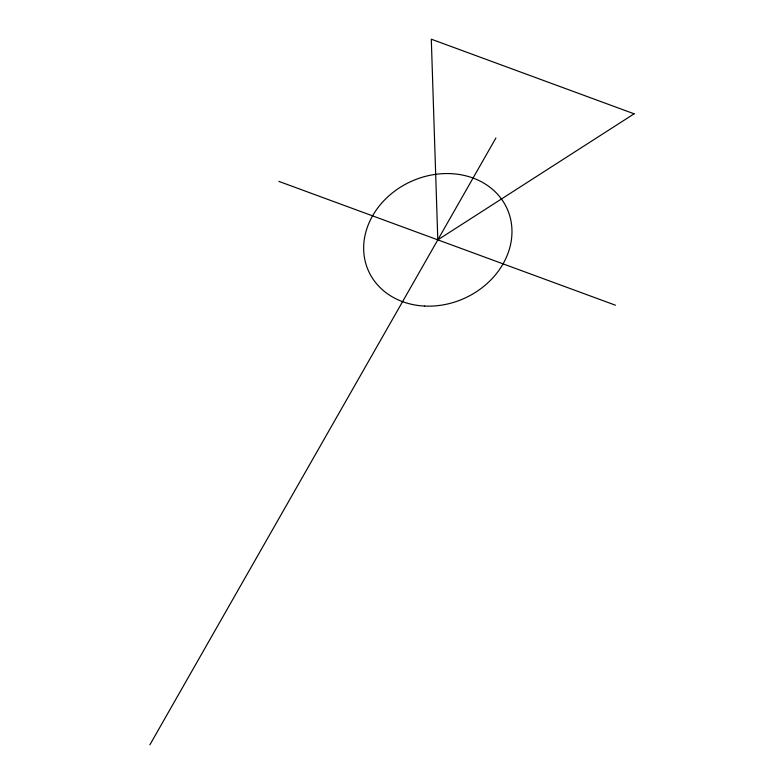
<?xml version="1.0" encoding="UTF-8"?>
<svg xmlns="http://www.w3.org/2000/svg" width="784" height="784" viewBox="0 0 784 784"><rect width="100%" height="100%" fill="white"/><g stroke="black" fill="none" stroke-linecap="round" stroke-linejoin="round"><path stroke-width="1.18" d="M149.881 744.8L495.9 137.984M278.839 181.378L615.479 305.221M634.119 113.817L437.805 239.855L431.298 39.2L634.119 113.817M424.624 306.064A75.97 64.219 -24 0 0 507.601 209.838A75.97 64.219 -24 0 0 381.2 203.664A75.97 64.219 -24 0 0 424.624 306.064"/></g></svg>
